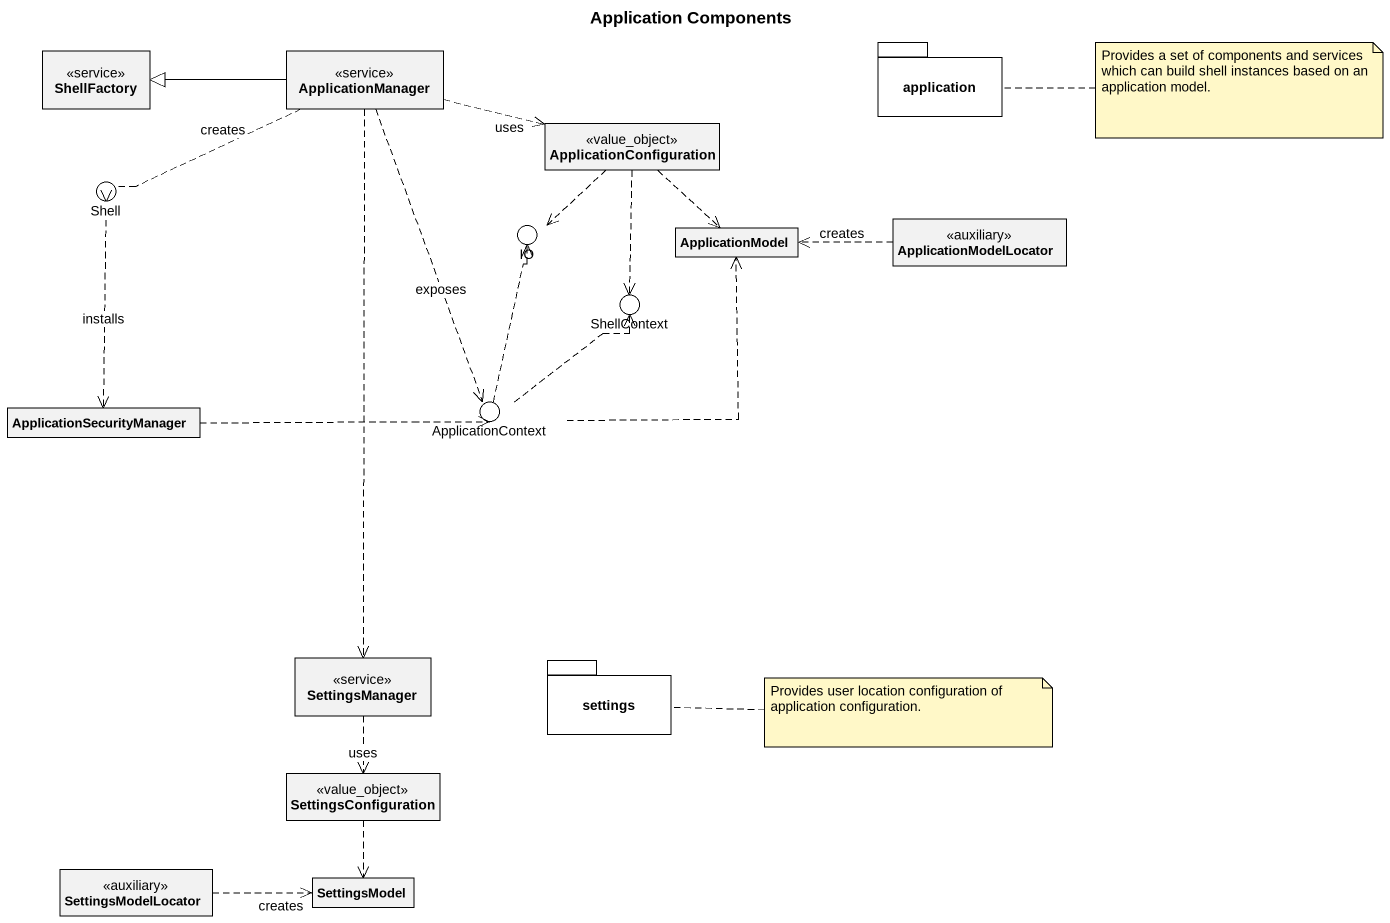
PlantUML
@startuml
title Application Components
allowmixing
hide circle
hide empty members
interface ShellFactory <<service>>
interface ApplicationManager <<service>>
package application {
}
class ApplicationConfiguration <<value_object>>
() Shell
() IO
class ApplicationModel
class ApplicationModelLocator <<auxiliary>>
() ShellContext
class ApplicationSecurityManager
() ApplicationContext
interface SettingsManager <<service>>
package settings {
}
class SettingsConfiguration <<value_object>>
class SettingsModelLocator <<auxiliary>>
class SettingsModel
ApplicationManager -left-|> ShellFactory
ApplicationManager .right.> ApplicationConfiguration : uses
ApplicationManager .left.> Shell : creates
ApplicationManager ..> ApplicationContext : exposes
ApplicationManager ..> SettingsManager
ApplicationConfiguration ..> IO
ApplicationConfiguration ..> ApplicationModel
ApplicationConfiguration ..> ShellContext
Shell ..> ApplicationSecurityManager : installs
ApplicationModelLocator .left.> ApplicationModel : creates
ApplicationSecurityManager .right.> ApplicationContext
ApplicationContext .up.> IO
ApplicationContext .up.> ApplicationModel
ApplicationContext .up.> ShellContext
SettingsManager ..> SettingsConfiguration : uses
SettingsConfiguration ..> SettingsModel
SettingsModelLocator .right.> SettingsModel : creates
note right of application : Provides a set of components and services which can build shell instances based on an application model.
note right of settings : Provides user location configuration of application configuration.
@enduml
